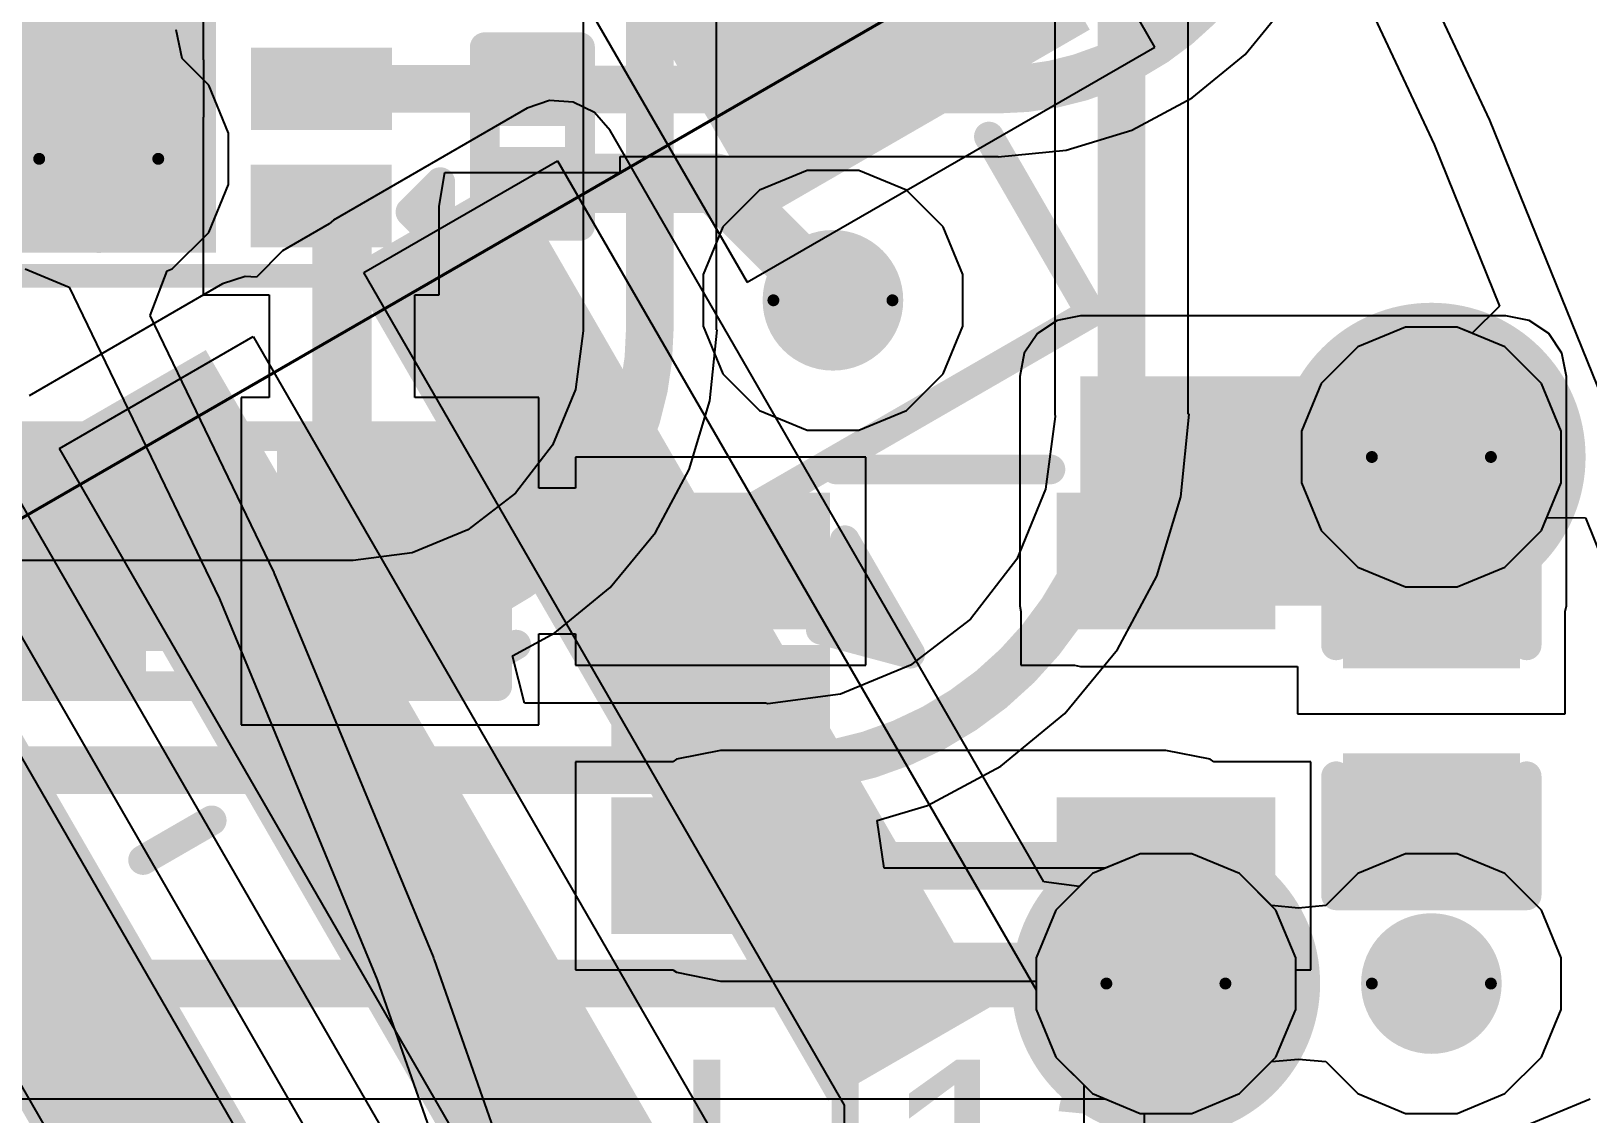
# Model space of a CAD drawing. Header units: inches. Extents: x -30 to 282, y -86 to 78.
# Drawn here: x 37.93 to 44.57, y -34.64 to -30.02 of the extents above; entities that cross this region are included whole.
import ezdxf

# ---------------------------------------------------------------- set-up
doc = ezdxf.new("R2010")
doc.units = ezdxf.units.IN
for name, color, linetype in [('Board Outline', 216, 'Continuous'), ('Bottom Layer', 5, 'Continuous'), ('Bottom Overlay', 54, 'Continuous'), ('Bottom Paste', 16, 'Continuous'), ('Bottom Solder', 6, 'Continuous'), ('Dimensions', 6, 'Continuous'), ('Drill Drawing', 1, 'Continuous'), ('GND 01', 76, 'Continuous'), ('GND 02', 16, 'Continuous'), ('Pad Holes', 156, 'Continuous'), ('PWR', 156, 'Continuous'), ('SIG 01', 90, 'Continuous'), ('Top Layer', 1, 'Continuous'), ('Top Overlay', 2, 'Continuous'), ('Top Paste', 8, 'Continuous'), ('Top Solder', 216, 'Continuous'), ('Via Holes', 16, 'Continuous')]:
    doc.layers.add(name, color=color, linetype=linetype)
doc.styles.add('Arial', font='', dxfattribs={"height": 0.2})
doc.styles.get('Arial').set_extended_font_data('Arial')

# ---------------------------------------------------------------- blocks, each defined once
blk = doc.blocks.new('B6B_ZR_SM4_TF_LF__SN__B_36')
at = {"layer": 'Bottom Layer'}
for points in [[(-4.100055299999999, 3.274948999999999), (-3.400056699999999, 3.274948999999999), (-3.400056699999999, -0.725043), (-4.100055299999999, -0.725043)], [(-2.5999313, 3.27494646), (-1.8999327, 3.27494646), (-1.8999327, -0.72504554), (-2.5999313, -0.72504554)], [(-1.1000613, 3.27494646), (-0.4000627, 3.27494646), (-0.4000627, -0.72504554), (-1.1000613, -0.72504554)], [(-6.550088499999999, -0.1249553), (-5.0500915, -0.1249553), (-5.0500915, -2.4249507), (-6.550088499999999, -2.4249507)]]:
    blk.add_hatch(color=5, dxfattribs=at).paths.add_polyline_path(points)
at = {"layer": 'Bottom Overlay'}
blk.add_hatch(color=54, dxfattribs=at).paths.add_polyline_path([(-4.59360778, 1.70951906), (-4.59360778, 1.41741906), (-4.40310778, 1.41741906), (-4.40310778, 1.70951906)])
at = {"layer": 'Bottom Paste'}
for points in [[(-4.100055299999999, 3.274948999999999), (-3.400056699999999, 3.274948999999999), (-3.400056699999999, -0.725043), (-4.100055299999999, -0.725043)], [(-2.5999313, 3.27494646), (-1.8999327, 3.27494646), (-1.8999327, -0.72504554), (-2.5999313, -0.72504554)], [(-1.1000613, 3.27494646), (-0.4000627, 3.27494646), (-0.4000627, -0.72504554), (-1.1000613, -0.72504554)], [(-6.550088499999999, -0.1249553), (-5.0500915, -0.1249553), (-5.0500915, -2.4249507), (-6.550088499999999, -2.4249507)]]:
    blk.add_hatch(color=16, dxfattribs=at).paths.add_polyline_path(points)
at = {"layer": 'Bottom Solder'}
for points in [[(-4.1508553, 3.325749), (-3.3492567, 3.325749), (-3.3492567, -0.775843), (-4.1508553, -0.775843)], [(-2.6507313, 3.32574646), (-1.8491327, 3.32574646), (-1.8491327, -0.77584554), (-2.6507313, -0.77584554)], [(-1.1508613, 3.32574646), (-0.3492627, 3.32574646), (-0.3492627, -0.77584554), (-1.1508613, -0.77584554)], [(-6.600888499999999, -0.0741553), (-4.9992915, -0.0741553), (-4.9992915, -2.4757507), (-6.600888499999999, -2.4757507)]]:
    blk.add_hatch(color=6, dxfattribs=at).paths.add_polyline_path(points)
at = {"layer": 'Bottom Overlay', "const_width": 0.127}
for points in [[(-4.60629, 1.290447), (-4.60629, 1.849247)], [(-4.32689, 1.569847), (-4.60629, 1.849247)], [(-4.32689, 1.569847), (-4.60629, 1.290447)], [(-6.000013399999999, 0.1060958), (-6.000013399999999, 0.9749281999999999)], [(-4.331081, 0.9749281999999999), (-6.000013399999999, 0.9749281999999999)], [(-2.831084, 0.9749281999999999), (-3.1688024, 0.97493074)], [(-1.331087, 0.97493074), (-1.6688562, 0.97493074)]]:
    blk.add_lwpolyline(points, dxfattribs=at)
at = {"layer": 'Bottom Overlay', "const_width": 0.0635}
for points in [[(-4.63804, 1.849247, 1), (-4.57454, 1.849247, 1)], [(-4.63804, 1.849247, 1), (-4.57454, 1.849247, 1)], [(-4.358639999999999, 1.569847, 1), (-4.29514, 1.569847, 1)], [(-4.358639999999999, 1.569847, 1), (-4.29514, 1.569847, 1)], [(-4.63804, 1.290447, 1), (-4.57454, 1.290447, 1)], [(-4.63804, 1.290447, 1), (-4.57454, 1.290447, 1)], [(-6.031763399999999, 0.9749281999999999, 1), (-5.9682634, 0.9749281999999999, 1)], [(-6.031763399999999, 0.9749281999999999, 1), (-5.9682634, 0.9749281999999999, 1)], [(-4.362831, 0.9749281999999999, 1), (-4.299331, 0.9749281999999999, 1)], [(-3.2005524, 0.97493074, 1), (-3.1370524, 0.97493074, 1)], [(-2.862834, 0.9749281999999999, 1), (-2.799334, 0.9749281999999999, 1)], [(-1.7006062, 0.97493074, 1), (-1.6371062, 0.97493074, 1)], [(-1.362837, 0.97493074, 1), (-1.299337, 0.97493074, 1)], [(-6.031763399999999, 0.1060958, 1), (-5.9682634, 0.1060958, 1)]]:
    blk.add_lwpolyline(points, format="xyb", close=True, dxfattribs=at)
blk = doc.blocks.new('SC_70_5_42')
at = {"layer": 'Top Layer'}
for points in [[(-1.31500372, 0.84000086), (-0.5850026399999999, 0.84000086), (-0.5850026399999999, 0.4600016199999999), (-1.31500372, 0.4600016199999999)], [(0.58500772, 0.8400034000000001), (1.3150088, 0.8400034000000001), (1.3150088, 0.4600041599999999), (0.58500772, 0.4600041599999999)], [(-1.31500372, 0.18999708), (-0.5850026399999999, 0.18999708), (-0.5850026399999999, -0.19000216), (-1.31500372, -0.19000216)], [(-1.31500118, -0.45999654), (-0.5850000999999999, -0.45999654), (-0.5850000999999999, -0.83999578), (-1.31500118, -0.83999578)], [(0.5850000999999999, -0.4599990799999999), (1.31500118, -0.4599990799999999), (1.31500118, -0.8399983199999999), (0.5850000999999999, -0.8399983199999999)]]:
    blk.add_hatch(color=1, dxfattribs=at).paths.add_polyline_path(points)
at = {"layer": 'Top Paste'}
for points in [[(-1.31500372, 0.84000086), (-0.5850026399999999, 0.84000086), (-0.5850026399999999, 0.4600016199999999), (-1.31500372, 0.4600016199999999)], [(0.58500772, 0.8400034000000001), (1.3150088, 0.8400034000000001), (1.3150088, 0.4600041599999999), (0.58500772, 0.4600041599999999)], [(-1.31500372, 0.18999708), (-0.5850026399999999, 0.18999708), (-0.5850026399999999, -0.19000216), (-1.31500372, -0.19000216)], [(-1.31500118, -0.45999654), (-0.5850000999999999, -0.45999654), (-0.5850000999999999, -0.83999578), (-1.31500118, -0.83999578)], [(0.5850000999999999, -0.4599990799999999), (1.31500118, -0.4599990799999999), (1.31500118, -0.8399983199999999), (0.5850000999999999, -0.8399983199999999)]]:
    blk.add_hatch(color=8, dxfattribs=at).paths.add_polyline_path(points)
at = {"layer": 'Top Solder'}
for points in [[(-1.41660372, 0.9416008599999999), (-0.4834026399999999, 0.9416008599999999), (-0.4834026399999999, 0.35840162), (-1.41660372, 0.35840162)], [(0.48340772, 0.9416034), (1.4166088, 0.9416034), (1.4166088, 0.35840416), (0.48340772, 0.35840416)], [(-1.41660372, 0.29159708), (-0.4834026399999999, 0.29159708), (-0.4834026399999999, -0.29160216), (-1.41660372, -0.29160216)], [(-1.41660118, -0.35839654), (-0.4834000999999999, -0.35839654), (-0.4834000999999999, -0.9415957799999999), (-1.41660118, -0.9415957799999999)], [(0.4834000999999999, -0.35839908), (1.41660118, -0.35839908), (1.41660118, -0.94159832), (0.4834000999999999, -0.94159832)]]:
    blk.add_hatch(color=216, dxfattribs=at).paths.add_polyline_path(points)
at = {"layer": 'Top Overlay', "const_width": 0.127}
for points in [[(-0.4571999999999999, 1.0414), (0.45720254, 1.04140762)], [(-1.5748, 0.53339492), (-1.57479746, 0.78739746)], [(-1.57479746, 0.78739746), (-1.4478, 0.6604)], [(-1.5748, 0.53339492), (-1.4478, 0.6604)], [(-0.4571999999999999, -1.0414), (0.4571974599999999, -1.0414)]]:
    blk.add_lwpolyline(points, dxfattribs=at)
at = {"layer": 'Top Overlay', "const_width": 0.0635}
for points in [[(-0.4889499999999999, 1.0414, 1), (-0.42545, 1.0414, 1)], [(0.42545254, 1.04140762, 1), (0.4889525399999999, 1.04140762, 1)], [(-1.60654746, 0.78739746, 1), (-1.54304746, 0.78739746, 1)], [(-1.60654746, 0.78739746, 1), (-1.54304746, 0.78739746, 1)], [(-1.47955, 0.6604, 1), (-1.41605, 0.6604, 1)], [(-1.47955, 0.6604, 1), (-1.41605, 0.6604, 1)], [(-1.60655, 0.53339492, 1), (-1.54305, 0.53339492, 1)], [(-1.60655, 0.53339492, 1), (-1.54305, 0.53339492, 1)], [(-0.4889499999999999, -1.0414, 1), (-0.42545, -1.0414, 1)], [(0.42544746, -1.0414, 1), (0.48894746, -1.0414, 1)]]:
    blk.add_lwpolyline(points, format="xyb", close=True, dxfattribs=at)
blk = doc.blocks.new('C___0402_52')
at = {"layer": 'Top Layer'}
for points in [[(-0.6985, -0.3175), (-0.6985, 0.3174999999999999), (-0.2413000000000001, 0.3175), (-0.2412999999999999, -0.3174999999999999)], [(0.24129746, -0.31749746), (0.2412974599999999, 0.3175025399999999), (0.69849746, 0.3175025400000001), (0.69849746, -0.31749746)]]:
    blk.add_hatch(color=1, dxfattribs=at).paths.add_polyline_path(points)
at = {"layer": 'Top Paste'}
for points in [[(-0.6985, -0.3175), (-0.6985, 0.3174999999999999), (-0.2413000000000001, 0.3175), (-0.2412999999999999, -0.3174999999999999)], [(0.24129746, -0.31749746), (0.2412974599999999, 0.3175025399999999), (0.69849746, 0.3175025400000001), (0.69849746, -0.31749746)]]:
    blk.add_hatch(color=8, dxfattribs=at).paths.add_polyline_path(points)
at = {"layer": 'Top Solder'}
for points in [[(-0.7584998799999999, -0.3774998800000001), (-0.7584998799999999, 0.3774998799999999), (-0.1813001200000001, 0.3774998800000001), (-0.1813001199999999, -0.3774998799999999)], [(0.1812975800000001, -0.3774973400000001), (0.1812975799999999, 0.3775024199999999), (0.7584973399999999, 0.3775024200000001), (0.7584973399999999, -0.3774973399999999)]]:
    blk.add_hatch(color=216, dxfattribs=at).paths.add_polyline_path(points)
at = {"layer": 'Top Overlay', "const_width": 0.127}
for points in [[(-0.2794, 0.4064), (-0.7874, 0.4064)], [(-0.7874, -0.4064), (-0.7874, 0.4064)], [(0.7874, 0.4064), (0.2794, 0.4064)], [(0.7874, -0.4064), (0.7874, 0.4064)], [(-0.2794, -0.4064), (-0.7874, -0.4064)], [(0.7874, -0.4064), (0.27940254, -0.4064)]]:
    blk.add_lwpolyline(points, dxfattribs=at)
at = {"layer": 'Top Overlay', "const_width": 0.0635}
for points in [[(-0.8191499999999999, 0.4064, 1), (-0.7556499999999999, 0.4064, 1)], [(-0.8191499999999999, 0.4064, 1), (-0.7556499999999999, 0.4064, 1)], [(-0.31115, 0.4064, 1), (-0.24765, 0.4064, 1)], [(0.24765, 0.4064, 1), (0.31115, 0.4064, 1)], [(0.7556499999999999, 0.4064, 1), (0.8191499999999999, 0.4064, 1)], [(0.7556499999999999, 0.4064, 1), (0.8191499999999999, 0.4064, 1)], [(-0.8191499999999999, -0.4064, 1), (-0.7556499999999999, -0.4064, 1)], [(-0.8191499999999999, -0.4064, 1), (-0.7556499999999999, -0.4064, 1)], [(-0.31115, -0.4064, 1), (-0.24765, -0.4064, 1)], [(0.24765254, -0.4064, 1), (0.31115254, -0.4064, 1)], [(0.7556499999999999, -0.4064, 1), (0.8191499999999999, -0.4064, 1)], [(0.7556499999999999, -0.4064, 1), (0.8191499999999999, -0.4064, 1)]]:
    blk.add_lwpolyline(points, format="xyb", close=True, dxfattribs=at)
blk = doc.blocks.new('DSN0603_2_68')
at = {"layer": 'Top Layer'}
for points in [[(-0.2999994, 0.11999976), (-0.0999998, 0.11999976), (-0.0999998, -0.11999976), (-0.2999994, -0.11999976)], [(0.0999998, 0.11999722), (0.2999994, 0.11999722), (0.2999994, -0.1200023), (0.0999998, -0.1200023)]]:
    blk.add_hatch(color=1, dxfattribs=at).paths.add_polyline_path(points)
at = {"layer": 'Top Paste'}
for points in [[(-0.2999994, 0.11999976), (-0.0999998, 0.11999976), (-0.0999998, -0.11999976), (-0.2999994, -0.11999976)], [(0.0999998, 0.11999722), (0.2999994, 0.11999722), (0.2999994, -0.1200023), (0.0999998, -0.1200023)]]:
    blk.add_hatch(color=8, dxfattribs=at).paths.add_polyline_path(points)
at = {"layer": 'Top Solder'}
for points in [[(-0.35500056, 0.17500092), (-0.04499864, 0.17500092), (-0.04499864, -0.17500092), (-0.35500056, -0.17500092)], [(0.04499864, 0.17499838), (0.35500056, 0.17499838), (0.35500056, -0.17500346), (0.04499864, -0.17500346)]]:
    blk.add_hatch(color=216, dxfattribs=at).paths.add_polyline_path(points)
at = {"layer": 'Top Overlay', "const_width": 0.127}
for points in [[(0.3809999999999999, 0.20320254), (-0.3809999999999999, 0.2032)], [(-0.3809999999999999, 0.2032), (-0.3809999999999999, -0.2032)], [(0.3809999999999999, 0.20320254), (0.3809999999999999, -0.20320254)], [(-0.3809999999999999, -0.2032), (0.3809999999999999, -0.20320254)]]:
    blk.add_lwpolyline(points, dxfattribs=at)
at = {"layer": 'Top Overlay', "const_width": 0.0635}
for points in [[(-0.41275, 0.2032, 1), (-0.34925, 0.2032, 1)], [(-0.41275, 0.2032, 1), (-0.34925, 0.2032, 1)], [(0.34925, 0.20320254, 1), (0.41275, 0.20320254, 1)], [(0.34925, 0.20320254, 1), (0.41275, 0.20320254, 1)], [(-0.41275, -0.2032, 1), (-0.34925, -0.2032, 1)], [(-0.41275, -0.2032, 1), (-0.34925, -0.2032, 1)], [(0.34925, -0.20320254, 1), (0.41275, -0.20320254, 1)], [(0.34925, -0.20320254, 1), (0.41275, -0.20320254, 1)]]:
    blk.add_lwpolyline(points, format="xyb", close=True, dxfattribs=at)
blk = doc.blocks.new('WSON_8_2_2__80')
at = {"layer": 'Bottom Solder'}
h = blk.add_hatch(color=6, dxfattribs=at)
edge = h.paths.add_edge_path()
edge.add_arc((2.54e-06, 0.54999382), 0.1016, 0, 360)
h = blk.add_hatch(color=6, dxfattribs=at)
edge = h.paths.add_edge_path()
edge.add_arc((0, -0.54999636), 0.1016, 0, 360)
at = {"layer": 'Pad Holes'}
h = blk.add_hatch(color=7, dxfattribs=at)
edge = h.paths.add_edge_path()
edge.add_arc((2.54e-06, 0.54999382), 0.1499997, 0, 360)
h = blk.add_hatch(color=7, dxfattribs=at)
edge = h.paths.add_edge_path()
edge.add_arc((0, -0.54999636), 0.1499997, 0, 360)
at = {"layer": 'PWR'}
h = blk.add_hatch(color=156, dxfattribs=at)
edge = h.paths.add_edge_path()
edge.add_arc((2.54e-06, 0.54999382), 0.2999994, 0, 360)
h = blk.add_hatch(color=156, dxfattribs=at)
edge = h.paths.add_edge_path()
edge.add_arc((0, -0.54999636), 0.2999994, 0, 360)
at = {"layer": 'SIG 01'}
h = blk.add_hatch(color=90, dxfattribs=at)
edge = h.paths.add_edge_path()
edge.add_arc((2.54e-06, 0.54999382), 0.2999994, 0, 360)
h = blk.add_hatch(color=90, dxfattribs=at)
edge = h.paths.add_edge_path()
edge.add_arc((0, -0.54999636), 0.2999994, 0, 360)
at = {"layer": 'Top Layer'}
for points in [[(-0.6993636, 0.87621364), (-0.6993636, 0.62620144), (-1.1993626, 0.62620144), (-1.1993626, 0.87621364)], [(0.4499991, -0.8999982), (-0.4499990999999999, -0.8999982), (-0.4499991, 0.8999982), (0.4499990999999999, 0.8999982)], [(0.7006336000000003, 0.6254318199999995), (0.7006335999999996, 0.8754440199999995), (1.2006326, 0.8754440200000004), (1.2006326, 0.6254318200000004)], [(-0.70063106, 0.3765931), (-0.70063106, 0.1265809), (-1.20063006, 0.1265809), (-1.20063006, 0.3765931)], [(0.7006336000000003, 0.1258214399999995), (0.7006335999999996, 0.3758336399999995), (1.2006326, 0.3758336400000004), (1.2006326, 0.1258214400000005)], [(-0.7003770599999999, -0.12581636), (-0.7003770599999999, -0.37582856), (-1.20037606, -0.37582856), (-1.20037606, -0.12581636)], [(0.7006437600000003, -0.3738041800000004), (0.7006437599999996, -0.1237919800000005), (1.20064276, -0.1237919799999995), (1.20064276, -0.3738041799999995)], [(-0.7006336, -0.6259448999999999), (-0.7006336, -0.8759571), (-1.2006326, -0.8759571), (-1.2006326, -0.6259448999999999)], [(0.7006336000000003, -0.8762136400000003), (0.7006335999999996, -0.6262014400000004), (1.2006326, -0.6262014399999996), (1.2006326, -0.8762136399999995)]]:
    blk.add_hatch(color=1, dxfattribs=at).paths.add_polyline_path(points)
h = blk.add_hatch(color=1, dxfattribs=at)
edge = h.paths.add_edge_path()
edge.add_arc((2.54e-06, 0.54999382), 0.2999994, 0, 360)
h = blk.add_hatch(color=1, dxfattribs=at)
edge = h.paths.add_edge_path()
edge.add_arc((0, -0.54999636), 0.2999994, 0, 360)
at = {"layer": 'Top Paste'}
for points in [[(-0.6993636, 0.87621364), (-0.6993636, 0.62620144), (-1.1993626, 0.62620144), (-1.1993626, 0.87621364)], [(0.4499991, -0.8999982), (-0.4499990999999999, -0.8999982), (-0.4499991, 0.8999982), (0.4499990999999999, 0.8999982)], [(0.7006336000000003, 0.6254318199999995), (0.7006335999999996, 0.8754440199999995), (1.2006326, 0.8754440200000004), (1.2006326, 0.6254318200000004)], [(-0.70063106, 0.3765931), (-0.70063106, 0.1265809), (-1.20063006, 0.1265809), (-1.20063006, 0.3765931)], [(0.7006336000000003, 0.1258214399999995), (0.7006335999999996, 0.3758336399999995), (1.2006326, 0.3758336400000004), (1.2006326, 0.1258214400000005)], [(-0.7003770599999999, -0.12581636), (-0.7003770599999999, -0.37582856), (-1.20037606, -0.37582856), (-1.20037606, -0.12581636)], [(0.7006437600000003, -0.3738041800000004), (0.7006437599999996, -0.1237919800000005), (1.20064276, -0.1237919799999995), (1.20064276, -0.3738041799999995)], [(-0.7006336, -0.6259448999999999), (-0.7006336, -0.8759571), (-1.2006326, -0.8759571), (-1.2006326, -0.6259448999999999)], [(0.7006336000000003, -0.8762136400000003), (0.7006335999999996, -0.6262014400000004), (1.2006326, -0.6262014399999996), (1.2006326, -0.8762136399999995)]]:
    blk.add_hatch(color=8, dxfattribs=at).paths.add_polyline_path(points)
at = {"layer": 'Top Solder'}
for points in [[(0.5007991, -0.9507981999999999), (-0.5007990999999998, -0.9507981999999999), (-0.5007991, 0.9507981999999999), (0.5007990999999998, 0.9507981999999999)], [(-0.6485636, 0.9270136399999999), (-0.6485636, 0.5754014399999999), (-1.2501626, 0.5754014399999999), (-1.2501626, 0.9270136399999999)], [(0.6498336000000003, 0.5746318199999995), (0.6498335999999997, 0.9262440199999994), (1.2514326, 0.9262440200000005), (1.2514326, 0.5746318200000006)], [(-0.6498310599999999, 0.4273931), (-0.6498310599999999, 0.0757809), (-1.25143006, 0.0757809), (-1.25143006, 0.4273931)], [(0.6498336000000003, 0.0750214399999994), (0.6498335999999997, 0.4266336399999994), (1.2514326, 0.4266336400000005), (1.2514326, 0.0750214400000006)], [(-0.6495770599999999, -0.07501636), (-0.6495770599999999, -0.42662856), (-1.25117606, -0.42662856), (-1.25117606, -0.07501636)], [(0.6498437600000002, -0.4246041800000006), (0.6498437599999997, -0.0729919800000006), (1.25144276, -0.0729919799999994), (1.25144276, -0.4246041799999994)], [(-0.6498335999999999, -0.5751449), (-0.6498335999999999, -0.9267570999999999), (-1.2514326, -0.9267570999999999), (-1.2514326, -0.5751449)], [(0.6498336000000003, -0.9270136400000005), (0.6498335999999997, -0.5754014400000006), (1.2514326, -0.5754014399999994), (1.2514326, -0.9270136399999993)]]:
    blk.add_hatch(color=216, dxfattribs=at).paths.add_polyline_path(points)
h = blk.add_hatch(color=216, dxfattribs=at)
edge = h.paths.add_edge_path()
edge.add_arc((2.54e-06, 0.54999382), 0.4015993999999999, 0, 360)
h = blk.add_hatch(color=216, dxfattribs=at)
edge = h.paths.add_edge_path()
edge.add_arc((0, -0.54999636), 0.4015993999999999, 0, 360)
at = {"layer": 'Top Overlay'}
for points, const_width in [([(1.0003155, 1.04917494), (-0.9996804999999999, 1.0491724)], 0.0999998), ([(-1.33035802, 0.77660754), (-1.45736564, 0.9036075399999999)], 0.127), ([(-1.4573631, 0.64960246), (-1.45736564, 0.9036075399999999)], 0.127), ([(-1.33035802, 0.77660754), (-1.4573631, 0.64960246)], 0.127), ([(0.9990454999999999, -1.04891332), (-1.00094542, -1.04891332)], 0.0999998)]:
    blk.add_lwpolyline(points, dxfattribs=dict(at, const_width=const_width))
for points, const_width in [([(-1.02467918, 1.0491724, 1), (-0.9746818199999999, 1.0491724, 1)], 0.0499999), ([(0.97531682, 1.04917494, 1), (1.02531418, 1.04917494, 1)], 0.0499999), ([(-1.48911564, 0.9036075399999999, 1), (-1.42561564, 0.9036075399999999, 1)], 0.0635), ([(-1.48911564, 0.9036075399999999, 1), (-1.42561564, 0.9036075399999999, 1)], 0.0635), ([(-1.36210802, 0.77660754, 1), (-1.29860802, 0.77660754, 1)], 0.0635), ([(-1.36210802, 0.77660754, 1), (-1.29860802, 0.77660754, 1)], 0.0635), ([(-1.4891131, 0.64960246, 1), (-1.4256131, 0.64960246, 1)], 0.0635), ([(-1.4891131, 0.64960246, 1), (-1.4256131, 0.64960246, 1)], 0.0635), ([(-1.0259441, -1.04891332, 1), (-0.97594674, -1.04891332, 1)], 0.0499999), ([(0.97404682, -1.04891332, 1), (1.02404418, -1.04891332, 1)], 0.0499999)]:
    blk.add_lwpolyline(points, format="xyb", close=True, dxfattribs=dict(at, const_width=const_width))
blk = doc.blocks.new('R___0603_97')
at = {"layer": 'Top Layer'}
for points in [[(-0.3809974599999999, 0.44449746), (-0.3809974600000001, -0.4445025400000001), (-1.14299746, -0.4445025399999999), (-1.14299746, 0.44449746)], [(1.14299238, 0.44449746), (1.14299238, -0.4445025400000001), (0.3809923799999999, -0.4445025399999999), (0.3809923800000001, 0.44449746)]]:
    blk.add_hatch(color=1, dxfattribs=at).paths.add_polyline_path(points)
at = {"layer": 'Top Paste'}
for points in [[(-0.3809974599999999, 0.44449746), (-0.3809974600000001, -0.4445025400000001), (-1.14299746, -0.4445025399999999), (-1.14299746, 0.44449746)], [(1.14299238, 0.44449746), (1.14299238, -0.4445025400000001), (0.3809923799999999, -0.4445025399999999), (0.3809923800000001, 0.44449746)]]:
    blk.add_hatch(color=8, dxfattribs=at).paths.add_polyline_path(points)
at = {"layer": 'Top Solder'}
for points in [[(-0.2793974599999999, 0.5460974599999998), (-0.2793974600000001, -0.5461025400000001), (-1.24459746, -0.5461025399999999), (-1.24459746, 0.54609746)], [(1.24459238, 0.5460974599999998), (1.24459238, -0.5461025400000001), (0.2793923799999999, -0.5461025399999999), (0.2793923800000001, 0.54609746)]]:
    blk.add_hatch(color=216, dxfattribs=at).paths.add_polyline_path(points)
at = {"layer": 'Top Overlay', "const_width": 0.127}
for points in [[(-1.21920508, -0.5333974599999999), (-1.21919492, 0.5334)], [(-1.21919492, 0.5334), (1.21919492, 0.53339492)], [(1.21919492, 0.53339492), (1.21920254, -0.5333974599999999)], [(-1.21920508, -0.5333974599999999), (1.21920254, -0.5333974599999999)]]:
    blk.add_lwpolyline(points, dxfattribs=at)
at = {"layer": 'Top Overlay', "const_width": 0.0635}
for points in [[(-1.25094492, 0.5334, 1), (-1.18744492, 0.5334, 1)], [(-1.25094492, 0.5334, 1), (-1.18744492, 0.5334, 1)], [(1.18744492, 0.53339492, 1), (1.25094492, 0.53339492, 1)], [(1.18744492, 0.53339492, 1), (1.25094492, 0.53339492, 1)], [(-1.25095508, -0.5333974599999999, 1), (-1.18745508, -0.5333974599999999, 1)], [(-1.25095508, -0.5333974599999999, 1), (-1.18745508, -0.5333974599999999, 1)], [(1.18745254, -0.5333974599999999, 1), (1.25095254, -0.5333974599999999, 1)], [(1.18745254, -0.5333974599999999, 1), (1.25095254, -0.5333974599999999, 1)]]:
    blk.add_lwpolyline(points, format="xyb", close=True, dxfattribs=at)

msp = doc.modelspace()

# ---------------------------------------------------------------- hatches: boundary and pattern name
at = {"layer": 'Bottom Layer'}
h = msp.add_hatch(color=5, dxfattribs=at)
edge = h.paths.add_edge_path()
edge.add_arc((41.34946518, -31.1638442), 0.2999994, 0, 360)
h = msp.add_hatch(color=5, dxfattribs=at)
edge = h.paths.add_edge_path()
edge.add_arc((43.90302115999999, -31.83242046), 0.2999994, 0, 360)
h = msp.add_hatch(color=5, dxfattribs=at)
edge = h.paths.add_edge_path()
edge.add_arc((42.77022179999999, -34.07942892), 0.2999994, 0, 360)
h = msp.add_hatch(color=5, dxfattribs=at)
edge = h.paths.add_edge_path()
edge.add_arc((43.9030237, -34.07942892), 0.2999994, 0, 360)
at = {"layer": 'GND 01'}
h = msp.add_hatch(color=76, dxfattribs=at)
edge = h.paths.add_edge_path()
edge.add_arc((43.90302115999999, -31.83242046), 0.6579997, 0, 360)
h = msp.add_hatch(color=76, dxfattribs=at)
edge = h.paths.add_edge_path()
edge.add_arc((42.77022179999999, -34.07942892), 0.6579997, 0, 360)
at = {"layer": 'GND 02'}
h = msp.add_hatch(color=16, dxfattribs=at)
edge = h.paths.add_edge_path()
edge.add_arc((43.90302115999999, -31.83242046), 0.6579997, 0, 360)
h = msp.add_hatch(color=16, dxfattribs=at)
edge = h.paths.add_edge_path()
edge.add_arc((42.77022179999999, -34.07942892), 0.6579997, 0, 360)
at = {"layer": 'PWR'}
h = msp.add_hatch(color=156, dxfattribs=at)
edge = h.paths.add_edge_path()
edge.add_arc((41.34946518, -31.1638442), 0.2999994, 0, 360)
h = msp.add_hatch(color=156, dxfattribs=at)
edge = h.paths.add_edge_path()
edge.add_arc((43.90302115999999, -31.83242046), 0.2999994, 0, 360)
h = msp.add_hatch(color=156, dxfattribs=at)
edge = h.paths.add_edge_path()
edge.add_arc((42.77022179999999, -34.07942892), 0.2999994, 0, 360)
h = msp.add_hatch(color=156, dxfattribs=at)
edge = h.paths.add_edge_path()
edge.add_arc((43.9030237, -34.07942892), 0.2999994, 0, 360)
at = {"layer": 'SIG 01'}
h = msp.add_hatch(color=90, dxfattribs=at)
edge = h.paths.add_edge_path()
edge.add_arc((41.34946518, -31.1638442), 0.2999994, 0, 360)
h = msp.add_hatch(color=90, dxfattribs=at)
edge = h.paths.add_edge_path()
edge.add_arc((43.90302115999999, -31.83242046), 0.2999994, 0, 360)
h = msp.add_hatch(color=90, dxfattribs=at)
edge = h.paths.add_edge_path()
edge.add_arc((42.77022179999999, -34.07942892), 0.2999994, 0, 360)
h = msp.add_hatch(color=90, dxfattribs=at)
edge = h.paths.add_edge_path()
edge.add_arc((43.9030237, -34.07942892), 0.2999994, 0, 360)
at = {"layer": 'Top Layer'}
h = msp.add_hatch(color=1, dxfattribs=at)
edge = h.paths.add_edge_path()
edge.add_arc((41.34946518, -31.1638442), 0.2999994, 0, 360)
msp.add_hatch(color=1, dxfattribs=at).paths.add_polyline_path([(42.40522888, -32.466915), (44.22052116, -32.466915), (44.22052116, -31.48875084), (42.40522888, -31.48875084)])
h = msp.add_hatch(color=1, dxfattribs=at)
edge = h.paths.add_edge_path()
edge.add_arc((43.90302115999999, -31.83242046), 0.2999994, 0, 360)
h = msp.add_hatch(color=1, dxfattribs=at)
edge = h.paths.add_edge_path()
edge.add_arc((42.77022179999999, -34.07942892), 0.2999994, 0, 360)
h = msp.add_hatch(color=1, dxfattribs=at)
edge = h.paths.add_edge_path()
edge.add_arc((43.9030237, -34.07942892), 0.2999994, 0, 360)
at = {"layer": 'Via Holes'}
h = msp.add_hatch(color=7, dxfattribs=at)
edge = h.paths.add_edge_path()
edge.add_arc((41.34946518, -31.1638442), 0.1499997, 0, 360)
h = msp.add_hatch(color=7, dxfattribs=at)
edge = h.paths.add_edge_path()
edge.add_arc((43.90302115999999, -31.83242046), 0.1499997, 0, 360)
h = msp.add_hatch(color=7, dxfattribs=at)
edge = h.paths.add_edge_path()
edge.add_arc((42.77022179999999, -34.07942892), 0.1499997, 0, 360)
h = msp.add_hatch(color=7, dxfattribs=at)
edge = h.paths.add_edge_path()
edge.add_arc((43.9030237, -34.07942892), 0.1499997, 0, 360)

# ---------------------------------------------------------------- linework, layer by layer
at = {"layer": 'Board Outline', "const_width": 0.254}
msp.add_lwpolyline([(37.49466466, -16.44645174, -2.5025245443781), (-17.29285086, -16.44645174)], format="xyb", dxfattribs=at)
at = {"layer": 'Bottom Layer'}
for p, q in [((39.64470608, -28.76753962), (40.98392616, -31.08713366)), ((44.15181162, -30.39574566), (43.4640101, -28.92501962)), ((43.28724642, -29.15837957999999), (43.91436226, -30.49933702)), ((42.72290414, -30.08313516), (42.53724792, -29.76156608)), ((40.98392616, -31.08713366), (42.72290414, -30.08313516)), ((40.04458844, -30.34420398), (39.21839502, -30.82120836)), ((40.14027532, -30.31172246), (40.04458844, -30.34420398)), ((40.2411057, -30.31833154), (40.14027532, -30.31172246)), ((40.3317329, -30.36302284), (40.2411057, -30.31833154)), ((40.3983571, -30.43899424), (40.3317329, -30.36302284)), ((44.88017948, -32.19183046), (44.15181162, -30.39574566)), ((42.24965388, -33.64553342), (40.3983571, -30.43899424)), ((43.91436226, -30.49933702), (44.19372924, -31.18823328)), ((39.34788168, -31.04548782), (40.17407764, -30.56848344)), ((40.17407764, -30.56848344), (42.2162224, -34.10558076)), ((39.19921548, -30.8380257), (39.0009126, -30.95251874)), ((39.21839502, -30.82120836), (39.19921548, -30.8380257)), ((39.00091006, -30.9525162), (38.88986126, -31.06497978)), ((39.0009126, -30.95251874), (39.00091006, -30.9525162)), ((38.84112882, -31.06178446), (38.74544193999999, -31.09426598)), ((38.88986126, -31.06497978), (38.84112882, -31.06178446)), ((41.39899518, -34.59813248), (39.34788168, -31.04548782)), ((38.74544193999999, -31.09426598), (37.91924852, -31.57127036)), ((44.19372924, -31.18823328), (44.07647267999999, -31.30462116)), ((43.79282326, -31.27842106), (43.5892067, -31.36276176)), ((44.01321906, -31.27842106), (43.79282326, -31.27842106)), ((44.07647267999999, -31.30462116), (44.01321906, -31.27842106)), ((38.04873517999999, -31.79554982), (38.87493113999999, -31.31854544)), ((38.87493113999999, -31.31854544), (41.07326558, -35.12617562)), ((43.5892067, -31.36276176), (43.43336246, -31.518606)), ((43.43336246, -31.518606), (43.34902175999999, -31.72222256)), ((43.34902175999999, -31.72222256), (43.34902175999999, -31.94261836)), ((40.07460108, -35.30447599999999), (38.04873517999999, -31.79554982)), ((37.82445572, -31.92503648), (39.81591732, -35.37437426)), ((43.34902175999999, -31.94261836), (43.43336246, -32.14623492)), ((39.66993844, -35.68535662), (37.58030584, -32.06599886)), ((43.43336246, -32.14623492), (43.5892067, -32.30207916)), ((44.21683562, -32.30207916), (44.37267986, -32.14623492)), ((44.37267986, -32.14623492), (44.3954662, -32.09122614)), ((44.3954662, -32.09122614), (44.56016996, -32.09183828)), ((44.56016996, -32.09183828), (44.63764504, -32.28288438)), ((37.35602638, -32.19548552), (40.18464912, -37.09481786)), ((43.5892067, -32.30207916), (43.79282326, -32.38641986)), ((44.01321906, -32.38641986), (44.21683562, -32.30207916)), ((43.79282326, -32.38641986), (44.01321906, -32.38641986)), ((38.78503546, -36.07060096), (36.74980966, -32.54548482)), ((42.6600239, -33.52542952), (42.45640734, -33.60977022)), ((42.8804197, -33.52542952), (42.6600239, -33.52542952)), ((43.08403626, -33.60977022), (42.8804197, -33.52542952)), ((42.45640734, -33.60977022), (42.40075086, -33.6654267)), ((43.2398805, -33.76561445999999), (43.08403626, -33.60977022)), ((42.40075086, -33.6654267), (42.24965388, -33.64553342)), ((43.3242212, -33.96923102), (43.2398805, -33.76561445999999)), ((43.3242212, -34.18962682), (43.3242212, -33.96923102)), ((42.2162224, -34.10558076), (42.2162224, -34.18962682)), ((42.2162224, -34.18962682), (42.3005631, -34.39324337999999)), ((43.2398805, -34.39324337999999), (43.3242212, -34.18962682)), ((42.3005631, -34.39324337999999), (42.41946812, -34.5121484)), ((43.08403626, -34.54908762), (43.2398805, -34.39324337999999)), ((42.41946812, -34.5121484), (42.41946812, -36.3483398)), ((41.40637896, -36.3483398), (41.39899518, -34.59813248)), ((42.8804197, -34.63342832), (43.08403626, -34.54908762)), ((42.67844398, -36.3483398), (42.67844398, -34.63342832)), ((42.67844398, -34.63342832), (42.8804197, -34.63342832))]:
    msp.add_line(p, q, dxfattribs=at)
at = {"layer": 'Dimensions', "const_width": 0.0127}
msp.add_lwpolyline([(29.53743902, -36.9150646), (43.39384514, -28.91506282)], dxfattribs=at)
at = {"layer": 'Drill Drawing'}
for points, const_width in [([(38.47060124, -30.56015224, 1), (37.96260124, -30.56015224, 1)], 0.0508), ([(37.94990124, -30.56015224, 1), (37.97530123999999, -30.56015224, 1)], 0.0254), ([(38.45790124, -30.56015224, 1), (38.48330124, -30.56015224, 1)], 0.0254), ([(41.60346518, -31.1638442, 1), (41.09546518, -31.1638442, 1)], 0.0508), ([(41.08276518, -31.1638442, 1), (41.10816517999999, -31.1638442, 1)], 0.0254), ([(41.59076518, -31.1638442, 1), (41.61616518, -31.1638442, 1)], 0.0254), ([(44.15702116, -31.83242046, 1), (43.64902116, -31.83242046, 1)], 0.0508), ([(43.63632115999999, -31.83242046, 1), (43.66172116, -31.83242046, 1)], 0.0254), ([(44.14432116, -31.83242046, 1), (44.16972116, -31.83242046, 1)], 0.0254), ([(43.0242218, -34.07942892, 1), (42.5162218, -34.07942892, 1)], 0.0508), ([(44.1570237, -34.07942892, 1), (43.64902369999999, -34.07942892, 1)], 0.0508), ([(42.5035218, -34.07942892, 1), (42.5289218, -34.07942892, 1)], 0.0254), ([(43.0115218, -34.07942892, 1), (43.03692179999999, -34.07942892, 1)], 0.0254), ([(43.6363237, -34.07942892, 1), (43.6617237, -34.07942892, 1)], 0.0254), ([(44.1443237, -34.07942892, 1), (44.1697237, -34.07942892, 1)], 0.0254)]:
    msp.add_lwpolyline(points, format="xyb", close=True, dxfattribs=dict(at, const_width=const_width))
at = {"layer": 'PWR'}
for p, q in [((38.57232824, -30.13240608), (38.54703746, -30.01015588)), ((38.68625994, -30.24633778), (38.57232824, -30.13240608)), ((38.77060064, -30.44995434), (38.68625994, -30.24633778)), ((38.77060064, -30.67035014), (38.77060064, -30.44995434)), ((41.23926728, -30.6098448), (41.03565071999999, -30.6941855)), ((41.45966308, -30.6098448), (41.23926728, -30.6098448)), ((41.66327964, -30.6941855), (41.45966308, -30.6098448)), ((38.68625994, -30.8739667), (38.77060064, -30.67035014)), ((41.03565071999999, -30.6941855), (40.87980648, -30.85002974)), ((41.81912388, -30.85002974), (41.66327964, -30.6941855)), ((38.5304157, -31.02981094), (38.68625994, -30.8739667)), ((40.87980648, -30.85002974), (40.79546577999999, -31.0536463)), ((41.90346458, -31.0536463), (41.81912388, -30.85002974)), ((37.90278678, -31.02981094), (38.0912116, -31.10785752)), ((38.43672526, -31.22844401999999), (38.50919146, -31.03860188)), ((38.50919146, -31.03860188), (38.5304157, -31.02981094)), ((40.79546577999999, -31.0536463), (40.79546577999999, -31.2740421)), ((41.90346458, -31.2740421), (41.90346458, -31.0536463)), ((38.0912116, -31.10785752), (38.7319774, -32.43842128)), ((38.96530688, -32.32605675999999), (38.43672526, -31.22844401999999)), ((40.79546577999999, -31.2740421), (40.87980648, -31.47765866)), ((41.81912388, -31.47765866), (41.90346458, -31.2740421)), ((40.87980648, -31.47765866), (41.03565071999999, -31.6335029)), ((41.66327964, -31.6335029), (41.81912388, -31.47765866)), ((41.03565071999999, -31.6335029), (41.23926728, -31.7178436)), ((41.45966308, -31.7178436), (41.66327964, -31.6335029)), ((41.23926728, -31.7178436), (41.45966308, -31.7178436)), ((38.96714584, -32.33318908), (38.96530688, -32.32605675999999)), ((38.97124032, -32.33931556), (38.96714584, -32.33318908)), ((39.64454859999999, -33.96482666), (38.97124032, -32.33931556)), ((38.7319774, -32.43842128), (39.40528568, -34.06393238)), ((42.6600239, -33.52542952), (42.45640734, -33.60977022)), ((42.8804197, -33.52542952), (42.6600239, -33.52542952)), ((43.08403626, -33.60977022), (42.8804197, -33.52542952)), ((43.7928258, -33.52542952), (43.58920924, -33.60977022)), ((44.01322159999999, -33.52542952), (43.7928258, -33.52542952)), ((44.21683816, -33.60977022), (44.01322159999999, -33.52542952)), ((42.45640734, -33.60977022), (42.3005631, -33.76561445999999)), ((43.22117086, -33.74690482), (43.08403626, -33.60977022)), ((43.58920924, -33.60977022), (43.45207464, -33.74690482)), ((44.3726824, -33.76561445999999), (44.21683816, -33.60977022)), ((42.3005631, -33.76561445999999), (42.2162224, -33.96923102)), ((43.33662148, -33.7570826), (43.22117086, -33.74690482)), ((43.45207464, -33.74690482), (43.33662148, -33.7570826)), ((44.4570231, -33.96923102), (44.3726824, -33.76561445999999)), ((39.64598624, -33.9720555), (39.64454859999999, -33.96482666)), ((39.64972766, -33.97839788), (39.64598624, -33.9720555)), ((40.09670162, -35.25576896), (39.64972766, -33.97839788)), ((42.2162224, -33.96923102), (42.2162224, -34.18962682)), ((44.4570231, -34.18962682), (44.4570231, -33.96923102)), ((39.40528568, -34.06393238), (39.98639196, -35.72464025999999)), ((42.2162224, -34.18962682), (42.3005631, -34.39324337999999)), ((44.3726824, -34.39324337999999), (44.4570231, -34.18962682)), ((42.3005631, -34.39324337999999), (42.45640734, -34.54908762)), ((43.22117086, -34.41195302), (43.33662402, -34.40177524)), ((43.33662402, -34.40177524), (43.45207464, -34.41195302)), ((44.21683816, -34.54908762), (44.3726824, -34.39324337999999)), ((43.08403626, -34.54908762), (43.22117086, -34.41195302)), ((43.45207464, -34.41195302), (43.58920924, -34.54908762)), ((42.45640734, -34.54908762), (42.6600239, -34.63342832)), ((42.8804197, -34.63342832), (43.08403626, -34.54908762)), ((43.58920924, -34.54908762), (43.7928258, -34.63342832)), ((44.01322159999999, -34.63342832), (44.21683816, -34.54908762)), ((42.6600239, -34.63342832), (42.8804197, -34.63342832)), ((43.7928258, -34.63342832), (44.01322159999999, -34.63342832))]:
    msp.add_line(p, q, dxfattribs=at)
at = {"layer": 'SIG 01'}
for p, q in [((42.29597331999999, -29.53681418), (42.29597331999999, -31.64919755999999)), ((42.86572072, -31.64919755999999), (42.86572072, -29.53681418)), ((40.28303348, -29.80420252), (40.28303348, -31.2899298)), ((40.85278088, -31.2899298), (40.85278088, -29.80420252)), ((43.79282326, -31.27842106), (43.5892067, -31.36276176)), ((44.01321906, -31.27842106), (43.79282326, -31.27842106)), ((44.21683562, -31.36276176), (44.01321906, -31.27842106)), ((40.28375738, -31.29356454), (40.25066372, -31.54492294)), ((40.28303348, -31.2899298), (40.28375738, -31.29356454)), ((40.82490438, -31.5934471), (40.85479764, -31.2899298)), ((40.85479764, -31.2899298), (40.85278088, -31.2899298)), ((43.5892067, -31.36276176), (43.43336246, -31.518606)), ((44.37267986, -31.518606), (44.21683562, -31.36276176)), ((40.25066372, -31.54492294), (40.15224126, -31.78253994)), ((43.43336246, -31.518606), (43.34902175999999, -31.72222256)), ((44.45702056, -31.72222256), (44.37267986, -31.518606)), ((40.73637014, -31.88530326), (40.82490438, -31.5934471)), ((42.2979977, -31.65937026), (42.25716212, -31.96954236)), ((42.29597331999999, -31.64919755999999), (42.2979977, -31.65937026)), ((42.83422218, -32.0017902), (42.86894906, -31.64919755999999)), ((42.86894906, -31.64919755999999), (42.86572072, -31.64919755999999)), ((43.34902175999999, -31.72222256), (43.34902175999999, -31.94261836)), ((44.45702056, -31.94261836), (44.45702056, -31.72222256)), ((40.15224126, -31.78253994), (39.99567058, -31.98658576)), ((40.59260106, -32.15427656), (40.73637014, -31.88530326)), ((43.34902175999999, -31.94261836), (43.43336246, -32.14623492)), ((44.37267986, -32.14623492), (44.45702056, -31.94261836)), ((39.99567058, -31.98658576), (39.79162476, -32.14315644)), ((42.25716212, -31.96954236), (42.13351492, -32.26805332)), ((42.73137504, -32.34083194), (42.83422218, -32.0017902)), ((39.79162476, -32.14315644), (39.55400776, -32.2415789)), ((43.43336246, -32.14623492), (43.5892067, -32.30207916)), ((44.21683562, -32.30207916), (44.37267986, -32.14623492)), ((40.3991191, -32.39003427999999), (40.59260106, -32.15427656)), ((39.29901461999999, -32.27394866), (33.18844771999999, -32.27394866)), ((39.30264936, -32.27467256), (39.29901461999999, -32.27394866)), ((39.55400776, -32.2415789), (39.30264936, -32.27467256)), ((42.13351492, -32.26805332), (41.93681732, -32.52439266)), ((42.56435988, -32.65329512), (42.73137504, -32.34083194)), ((43.5892067, -32.30207916), (43.79282326, -32.38641986)), ((44.01321906, -32.38641986), (44.21683562, -32.30207916)), ((40.16336138, -32.58351623999999), (40.3991191, -32.39003427999999)), ((43.79282326, -32.38641986), (44.01321906, -32.38641986)), ((41.93681732, -32.52439266), (41.68047797999999, -32.72109026)), ((39.98220095999999, -32.68034866), (40.16336138, -32.58351623999999)), ((40.03310002, -32.88354866), (39.98220095999999, -32.68034866)), ((42.33959528, -32.92717062), (42.56435988, -32.65329512)), ((41.68047797999999, -32.72109026), (41.38196702, -32.84473746)), ((41.38196702, -32.84473746), (41.07179492, -32.88557304)), ((41.06162222, -32.88354866), (40.03310002, -32.88354866)), ((41.07179492, -32.88557304), (41.06162222, -32.88354866)), ((42.06571978, -33.15193522), (42.33959528, -32.92717062)), ((41.7532566, -33.31895038), (42.06571978, -33.15193522)), ((41.53824052, -33.38417504), (41.7532566, -33.31895038)), ((41.5683827, -33.58737504), (41.53824052, -33.38417504)), ((42.6600239, -33.52542952), (42.51047378, -33.58737504)), ((42.8804197, -33.52542952), (42.6600239, -33.52542952)), ((43.08403626, -33.60977022), (42.8804197, -33.52542952)), ((42.51047378, -33.58737504), (41.5683827, -33.58737504)), ((43.2398805, -33.76561445999999), (43.08403626, -33.60977022)), ((43.3242212, -33.96923102), (43.2398805, -33.76561445999999)), ((43.3242212, -34.18962682), (43.3242212, -33.96923102)), ((43.2398805, -34.39324337999999), (43.3242212, -34.18962682)), ((43.08403626, -34.54908762), (43.2398805, -34.39324337999999)), ((34.61522922, -34.5714828), (42.51047378, -34.5714828)), ((42.51047378, -34.5714828), (42.6600239, -34.63342832)), ((42.8804197, -34.63342832), (43.08403626, -34.54908762)), ((44.58023342, -34.57334208), (44.2653166, -34.70378632)), ((42.6600239, -34.63342832), (42.8804197, -34.63342832))]:
    msp.add_line(p, q, dxfattribs=at)
at = {"layer": 'SIG 01', "const_width": 0.2032}
for points in [[(41.13811939999999, -22.20365892, -0.078759728978171), (46.94447049999999, -33.0810108)], [(40.9651581, -22.82659138, -0.0739261435044577), (46.1560164, -32.7794366)], [(40.56790718, -31.2899298, -0.4142135623730951), (39.29901461999999, -32.55882236)], [(42.58084702, -31.64919755999999, -0.4142135623730951), (41.06162222, -33.16842236)]]:
    msp.add_lwpolyline(points, format="xyb", dxfattribs=at)
for points in [[(42.58084702, -31.64919755999999), (42.58084702, -29.05516668)], [(40.56790718, -31.2899298), (40.56790718, -29.80420252)], [(33.18844771999999, -32.55882236), (39.29901461999999, -32.55882236)], [(33.34370014, -33.16842236), (41.06162222, -33.16842236)], [(34.61522922, -34.07942892), (42.77022179999999, -34.07942892)]]:
    msp.add_lwpolyline(points, dxfattribs=at)
at = {"layer": 'SIG 01', "const_width": 0.1016}
for points in [[(40.51710718, -31.2899298, 1), (40.61870718, -31.2899298, 1)], [(40.51710718, -31.2899298, 1), (40.61870718, -31.2899298, 1)], [(42.53004702, -31.64919755999999, 1), (42.63164702, -31.64919755999999, 1)], [(42.53004702, -31.64919755999999, 1), (42.63164702, -31.64919755999999, 1)], [(39.24821461999999, -32.55882236, 1), (39.34981462, -32.55882236, 1)], [(39.24821461999999, -32.55882236, 1), (39.34981462, -32.55882236, 1)], [(41.01082222, -33.16842236, 1), (41.11242222, -33.16842236, 1)], [(41.01082222, -33.16842236, 1), (41.11242222, -33.16842236, 1)], [(42.7194218, -34.07942892, 1), (42.8210218, -34.07942892, 1)]]:
    msp.add_lwpolyline(points, format="xyb", close=True, dxfattribs=at)
at = {"layer": 'Top Layer'}
for p, q in [((38.66298084, -29.38032986), (38.66298084, -30.13834206)), ((43.10797322, -30.11515439999999), (43.29321288, -29.88943984)), ((38.66298084, -30.13834206), (38.66323484, -30.13834206)), ((38.66323484, -30.13834206), (38.66323484, -30.38235986)), ((42.88225866, -30.30039406), (43.10797322, -30.11515439999999)), ((42.62474076, -30.4380392), (42.88225866, -30.30039406)), ((38.66323484, -30.38235986), (38.66196738, -30.38235986)), ((38.66196738, -30.38235986), (38.66196738, -31.14037206)), ((42.3453179, -30.52280154), (42.62474076, -30.4380392)), ((40.44099861999999, -30.61884656), (40.44099861999999, -30.54972046)), ((40.44099861999999, -30.54972046), (42.053002, -30.54972046)), ((42.053002, -30.54972046), (42.05401546, -30.549723)), ((42.05401546, -30.549723), (42.0547292, -30.55142226)), ((42.0547292, -30.55142226), (42.3453179, -30.52280154)), ((39.66996638, -30.76170632), (39.69300164, -30.61884656)), ((39.69300164, -30.61884656), (40.44099861999999, -30.61884656)), ((39.66996638, -31.14037206), (39.66996638, -30.76170632)), ((38.66196738, -31.14037206), (38.94363052, -31.14037206)), ((38.94363052, -31.14037206), (38.94363052, -31.57842046)), ((39.5651736, -31.57842046), (39.5651736, -31.14037206)), ((39.5651736, -31.14037206), (39.66996638, -31.14037206)), ((42.30612316, -31.24948792), (42.22210504, -31.305627)), ((42.40522888, -31.22977498), (42.30612316, -31.24948792)), ((44.22052116, -31.22977498), (42.40522888, -31.22977498)), ((44.31962688, -31.24948792), (44.22052116, -31.22977498)), ((44.403645, -31.305627), (44.31962688, -31.24948792)), ((42.22210504, -31.305627), (42.16596596, -31.38964512)), ((44.45978408, -31.38964512), (44.403645, -31.305627)), ((42.16596596, -31.38964512), (42.14625302, -31.48875084)), ((44.47949702, -31.48875084), (44.45978408, -31.38964512)), ((42.14625302, -31.48875084), (42.14625302, -32.466915)), ((44.47949702, -32.466915), (44.47949702, -31.48875084)), ((38.94363052, -31.57842046), (38.82432926, -31.57842046)), ((38.82432926, -31.57842046), (38.82432926, -32.97542046)), ((40.09432925999999, -31.57842046), (39.5651736, -31.57842046)), ((40.09432925999999, -31.96614638), (40.09432925999999, -31.57842046)), ((41.48921851999999, -31.8329183), (40.25121744, -31.8329183)), ((40.25121744, -31.8329183), (40.25121744, -31.96614638)), ((41.48921851999999, -32.72091753999999), (41.48921851999999, -31.8329183)), ((40.25121744, -31.96614638), (40.09432925999999, -31.96614638)), ((42.14625302, -32.466915), (42.15122888, -32.49193146)), ((44.47452115999999, -32.49193146), (44.47949702, -32.466915)), ((42.15122888, -32.49193146), (42.15122888, -32.720915)), ((44.47452115999999, -32.92822472), (44.47452115999999, -32.49193146)), ((40.09432925999999, -32.97542046), (40.09432925999999, -32.58768946)), ((40.09432925999999, -32.58768946), (40.25121744, -32.58768946)), ((40.25121744, -32.58768946), (40.25121744, -32.72091753999999)), ((40.25121744, -32.72091753999999), (41.48921851999999, -32.72091753999999)), ((42.15122888, -32.720915), (42.38021242, -32.720915)), ((42.38021242, -32.720915), (42.40522888, -32.72589086)), ((42.40522888, -32.72589086), (43.33152115999999, -32.72589086)), ((43.33152115999999, -32.72589086), (43.33152115999999, -32.92822472)), ((43.33152115999999, -32.92822472), (44.47452115999999, -32.92822472)), ((38.82432926, -32.97542046), (40.09432925999999, -32.97542046)), ((40.66605786, -33.1329157), (40.25121998, -33.1329157)), ((40.25121998, -33.1329157), (40.25121998, -34.02091494)), ((40.68192016, -33.12231628), (40.66605786, -33.1329157)), ((40.87022052, -33.08486144), (40.68192016, -33.12231628)), ((40.87023322, -33.08486398), (40.87022052, -33.08486144)), ((42.77022179999999, -33.08486398), (40.87023322, -33.08486398)), ((42.95852215999999, -33.12231882), (42.77022179999999, -33.08486398)), ((42.97438446, -33.13291824), (42.95852215999999, -33.12231882)), ((43.38922234, -33.13291824), (42.97438446, -33.13291824)), ((43.38922234, -34.02091748), (43.38922234, -33.13291824)), ((40.25121998, -34.02091494), (40.66605278, -34.02091494)), ((40.66605278, -34.02091494), (40.68192016, -34.0315169)), ((40.68192016, -34.0315169), (40.87022306, -34.06897173999999)), ((40.87022306, -34.06897173999999), (42.2162224, -34.06897173999999)), ((42.2162224, -34.06897173999999), (42.2162224, -34.18962682)), ((43.3242212, -34.18962682), (43.3242212, -34.02091748)), ((43.3242212, -34.02091748), (43.38922234, -34.02091748)), ((42.2162224, -34.18962682), (42.3005631, -34.39324337999999)), ((43.2398805, -34.39324337999999), (43.3242212, -34.18962682)), ((42.3005631, -34.39324337999999), (42.45640734, -34.54908762)), ((43.08403626, -34.54908762), (43.2398805, -34.39324337999999)), ((42.45640734, -34.54908762), (42.6600239, -34.63342832)), ((42.8804197, -34.63342832), (43.08403626, -34.54908762)), ((42.6600239, -34.63342832), (42.8804197, -34.63342832))]:
    msp.add_line(p, q, dxfattribs=at)
at = {"layer": 'Top Layer', "const_width": 0.2032}
msp.add_lwpolyline([(43.25766812, -29.06191038, -0.4142135623730951), (42.0547292, -30.26484929999999)], format="xyb", dxfattribs=at)
at = {"layer": 'Top Layer'}
for points, const_width in [([(39.16723434, -30.26174542), (40.04709795999999, -30.26174542)], 0.2032), ([(40.04709795999999, -30.26174542), (40.0501993, -30.26484676)], 0.2032), ([(40.0501993, -30.26484676), (40.06699886, -30.26484676)], 0.2032), ([(40.06699886, -30.26484676), (42.0537132, -30.26484676)], 0.2032), ([(42.0537132, -30.26484676), (42.0547292, -30.26484929999999)], 0.2032), ([(40.06699631999999, -30.66484596), (40.85046694, -30.66484596)], 0.254), ([(40.85046694, -30.66484596), (41.34946518, -31.1638442)], 0.254), ([(39.16596688, -30.76136596), (39.25240815999999, -30.76136596)], 0.254), ([(39.25240815999999, -30.76136596), (39.25440206, -30.76335986)], 0.254), ([(39.25440206, -32.07199326), (39.25440206, -30.76335986)], 0.254), ([(39.25440206, -32.07199326), (39.45932926, -32.27692046)], 0.254), ([(39.4593318, -32.27691792), (40.87021798, -32.27691792)], 0.254), ([(40.87022052, -33.57691532), (40.87022306, -33.57691786)], 0.2032), ([(40.87022306, -33.57691786), (42.77022179999999, -33.57691786)], 0.2032), ([(42.77022179999999, -34.07942892), (42.77022179999999, -33.57691786)], 0.2032)]:
    msp.add_lwpolyline(points, dxfattribs=dict(at, const_width=const_width))
for points, const_width in [([(39.11643434, -30.26174542, 1), (39.21803434, -30.26174542, 1)], 0.1016), ([(39.99629796, -30.26174542, 1), (40.09789796, -30.26174542, 1)], 0.1016), ([(39.99629796, -30.26174542, 1), (40.09789796, -30.26174542, 1)], 0.1016), ([(39.9993993, -30.26484676, 1), (40.1009993, -30.26484676, 1)], 0.1016), ([(39.9993993, -30.26484676, 1), (40.1009993, -30.26484676, 1)], 0.1016), ([(40.01619886, -30.26484676, 1), (40.11779886, -30.26484676, 1)], 0.1016), ([(40.01619886, -30.26484676, 1), (40.11779886, -30.26484676, 1)], 0.1016), ([(42.0029132, -30.26484676, 1), (42.1045132, -30.26484676, 1)], 0.1016), ([(42.0029132, -30.26484676, 1), (42.1045132, -30.26484676, 1)], 0.1016), ([(42.00392919999999, -30.26484929999999, 1), (42.10552919999999, -30.26484929999999, 1)], 0.1016), ([(42.00392919999999, -30.26484929999999, 1), (42.10552919999999, -30.26484929999999, 1)], 0.1016), ([(40.00349632, -30.66484596, 1), (40.13049632, -30.66484596, 1)], 0.127), ([(40.78696694, -30.66484596, 1), (40.91396694, -30.66484596, 1)], 0.127), ([(40.78696694, -30.66484596, 1), (40.91396694, -30.66484596, 1)], 0.127), ([(39.10246688, -30.76136596, 1), (39.22946688, -30.76136596, 1)], 0.127), ([(39.18890816, -30.76136596, 1), (39.31590816, -30.76136596, 1)], 0.127), ([(39.18890816, -30.76136596, 1), (39.31590816, -30.76136596, 1)], 0.127), ([(39.19090206, -30.76335986, 1), (39.31790205999999, -30.76335986, 1)], 0.127), ([(39.19090206, -30.76335986, 1), (39.31790205999999, -30.76335986, 1)], 0.127), ([(41.28596518, -31.1638442, 1), (41.41296517999999, -31.1638442, 1)], 0.127), ([(39.19090206, -32.07199326, 1), (39.31790205999999, -32.07199326, 1)], 0.127), ([(39.19090206, -32.07199326, 1), (39.31790205999999, -32.07199326, 1)], 0.127), ([(39.39582926, -32.27692046, 1), (39.52282925999999, -32.27692046, 1)], 0.127), ([(39.3958318, -32.27691792, 1), (39.5228318, -32.27691792, 1)], 0.127), ([(40.80671797999999, -32.27691792, 1), (40.93371798, -32.27691792, 1)], 0.127), ([(40.81942051999999, -33.57691532, 1), (40.92102052, -33.57691532, 1)], 0.1016), ([(40.81942306, -33.57691786, 1), (40.92102306, -33.57691786, 1)], 0.1016), ([(40.81942306, -33.57691786, 1), (40.92102306, -33.57691786, 1)], 0.1016), ([(42.7194218, -33.57691786, 1), (42.8210218, -33.57691786, 1)], 0.1016), ([(42.7194218, -33.57691786, 1), (42.8210218, -33.57691786, 1)], 0.1016), ([(42.7194218, -34.07942892, 1), (42.8210218, -34.07942892, 1)], 0.1016)]:
    msp.add_lwpolyline(points, format="xyb", close=True, dxfattribs=dict(at, const_width=const_width))

# ---------------------------------------------------------------- block references
for name, p, rotation in [('B6B_ZR_SM4_TF_LF__SN__B_36', (36.76586754, -33.37342322), 210), ('WSON_8_2_2__80', (38.21660378, -30.01015842), 180), ('DSN0603_2_68', (40.06699631999999, -30.46484636), 90), ('C___0402_52', (43.90302115999999, -32.91552471999999), 270)]:
    msp.add_blockref(name, p, dxfattribs=dict(rotation=rotation))
for name, p in [('R___0603_97', (38.69733687999999, -32.27691792)), ('SC_70_5_42', (41.82022116, -32.92691916))]:
    msp.add_blockref(name, p)

# ---------------------------------------------------------------- texts
at = {"layer": 'Top Overlay', "style": 'Arial'}
msp.add_text('U12', height=0.889, dxfattribs=at).set_placement((40.65792986, -35.29355654))

doc.saveas('drawing.dxf')
